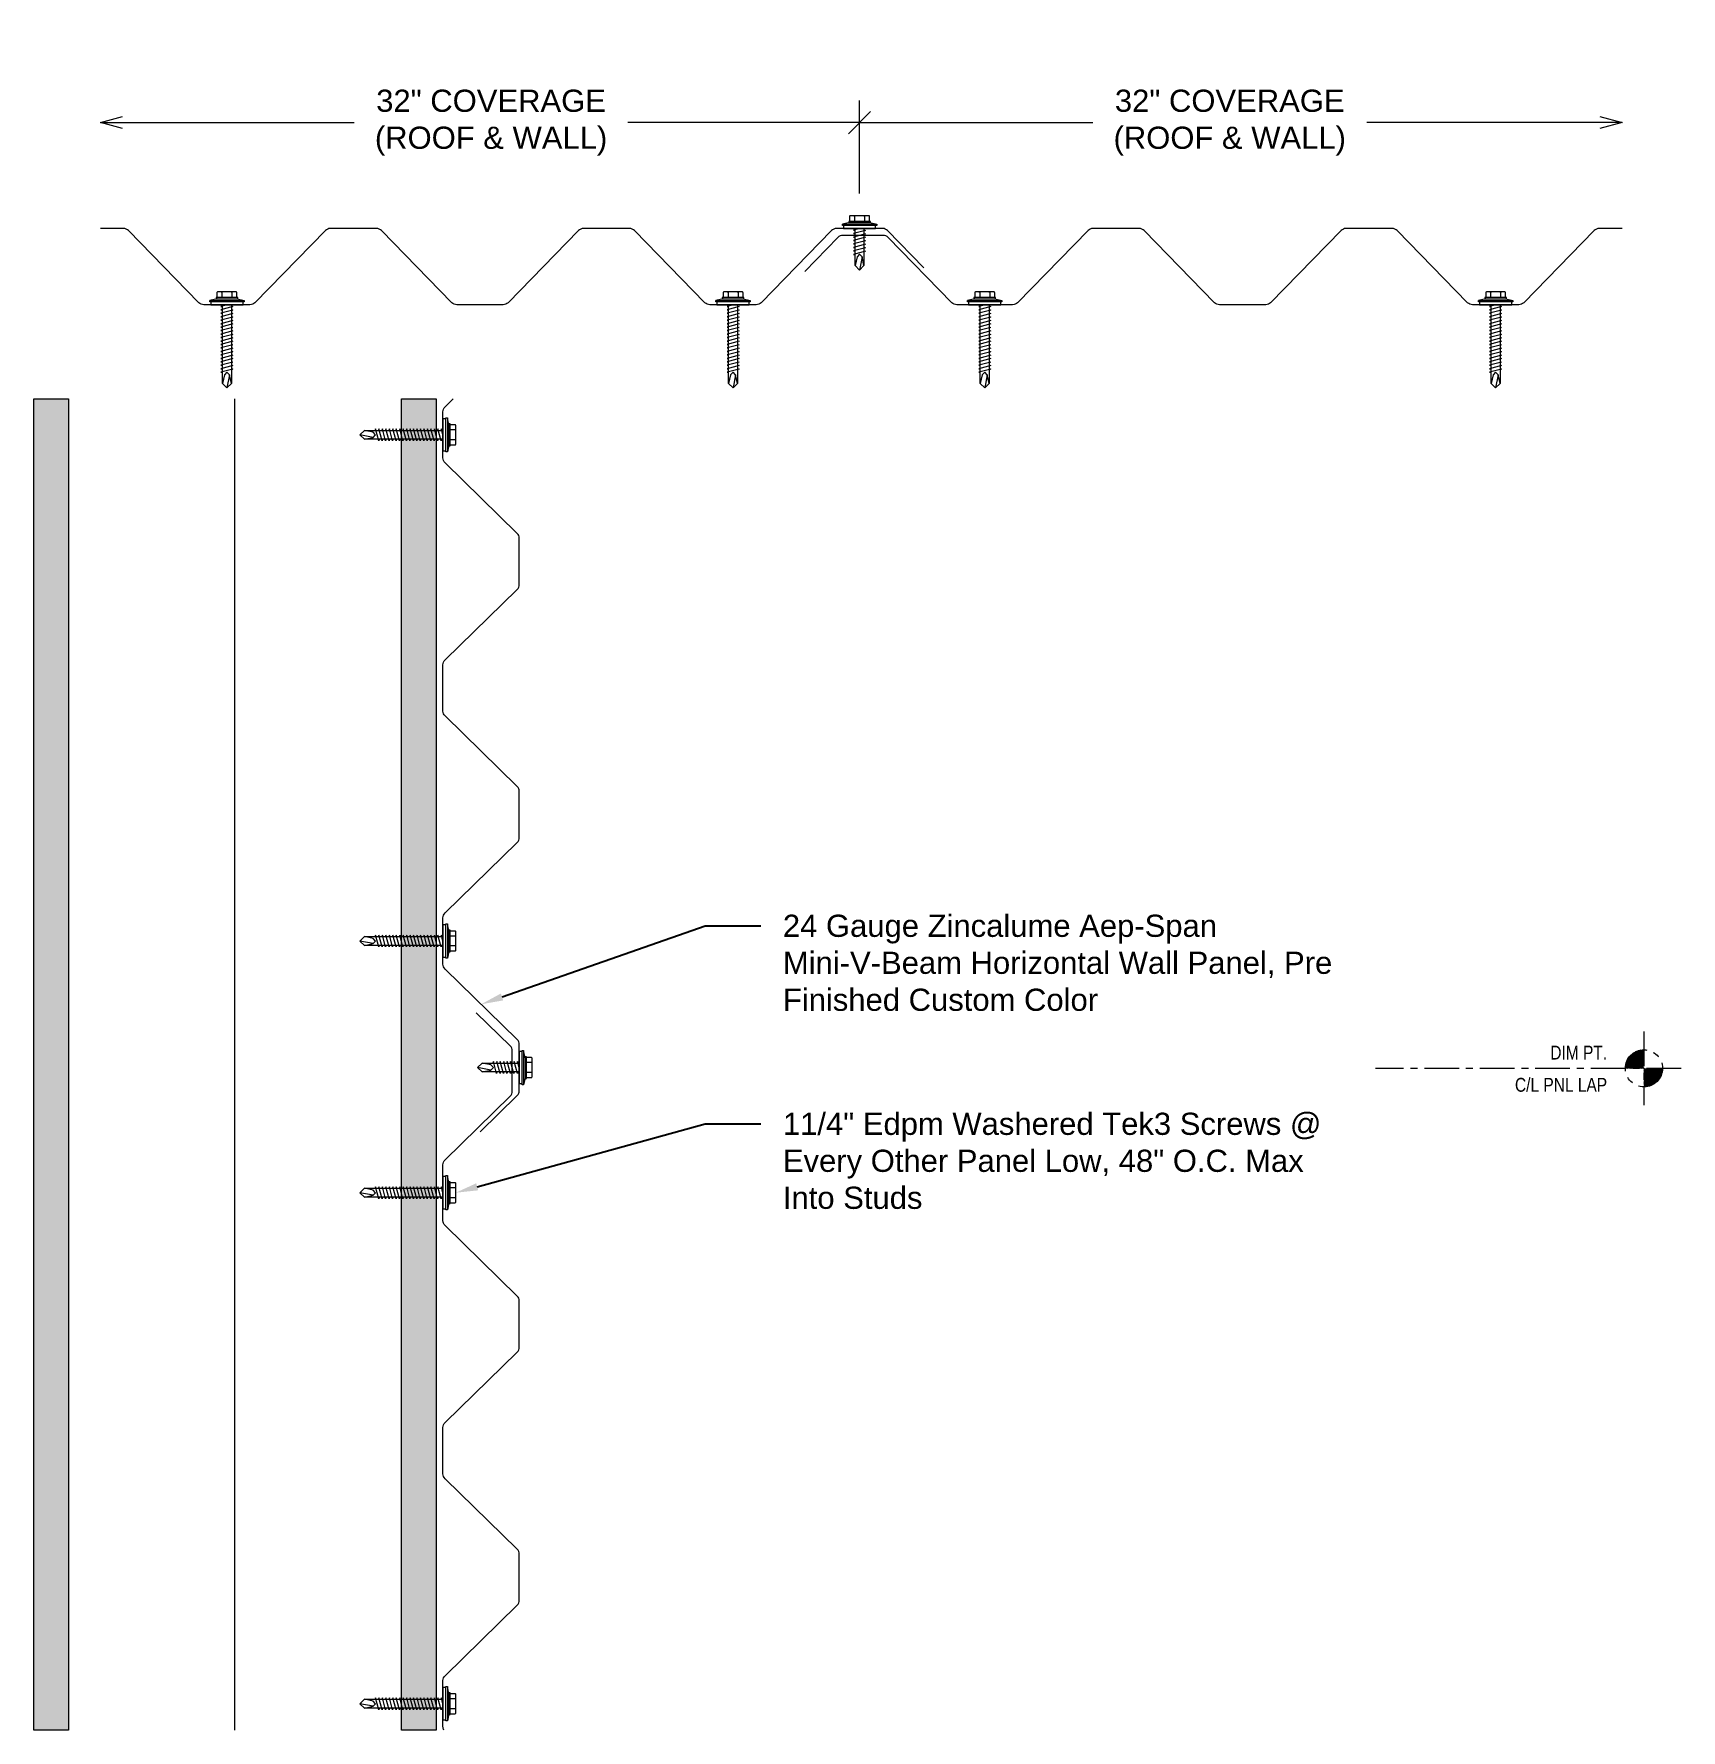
# Model space of a CAD drawing. Header units: inches. Extents: x 33.5 to 63.2, y -17 to 13.6.
import ezdxf
from ezdxf import colors
from ezdxf.entities.mleader import LeaderData, LeaderLine
from ezdxf.enums import TextEntityAlignment as Align
from ezdxf.math import Vec2, Vec3

# ---------------------------------------------------------------- set-up
doc = ezdxf.new("R2010")
doc.units = ezdxf.units.IN
doc.header["$LTSCALE"] = 0.25
doc.header["$MEASUREMENT"] = 0
doc.linetypes.add('CENTER', pattern=[2, 1.25, -0.25, 0.25, -0.25])
doc.layers.get('Defpoints').update_dxf_attribs({"color": 3})
for name, color, linetype, lineweight in [('nsm-Det-By_Others', 8, 'Continuous', 0), ('nsm-Det-Call_Outs', 51, 'Continuous', 9), ('nsm-Det-Dimensions', 51, 'Continuous', 9), ('nsm-Det-Grid', 6, 'CENTER', 9), ('nsm-Det-Hardware', 111, 'Continuous', 13), ('nsm-Det-Obj_01_Panels', 1, 'Continuous', 20)]:
    doc.layers.add(name, color=color, linetype=linetype, lineweight=lineweight)
doc.styles.add('004 - NSSM - Standard', font='arial.ttf', dxfattribs={"height": 0.4})
doc.styles.add('3_0-0_TEXT', font='simplex.shx', dxfattribs={"width": 0.7, "height": 0.375})
doc.styles.get("Standard").update_dxf_attribs({"font": 'arial.ttf'})
doc.linetypes.add('BATTING', pattern='A,0.0001,-0.1,[134,ltypeshp.shx,S=0.1,R=0,X=-0.1,Y=0],-0.2,[134,ltypeshp.shx,S=0.1,R=180,X=0.1,Y=0],-0.1', length=0.4001)
doc.dimstyles.new('$$$FASTENER$$$', dxfattribs={"dimtxt": 0.375, "dimasz": 0, "dimexe": 0, "dimexo": 0, "dimgap": 0, "dimtad": 0, "dimtih": 1, "dimtoh": 1, "dimdec": 4, "dimzin": 3, "dimdsep": 46, "dimlunit": 4, "dimtxsty": '3_0-0_TEXT', "dimblk": 'NONE', "dimcen": 0, "dimclrd": 256, "dimclre": 256, "dimclrt": 256, "dimadec": 0, "dimazin": 0, "dimtfac": 0.375, "dimtdec": 4, "dimtofl": 0, "dimtmove": 1, "dimatfit": 3, "dimldrblk": 'NONE', "dimfxl": 1, "dimtolj": 1, "dimtzin": 0, "dimarcsym": 0})
doc.dimstyles.new('004 - NSSM - Standard', dxfattribs={"dimtxt": 0.4, "dimasz": 0.4, "dimexe": 0.4, "dimexo": 0.4, "dimgap": 0.4, "dimtad": 0, "dimtih": 1, "dimtoh": 1, "dimdec": 4, "dimzin": 3, "dimdsep": 46, "dimlunit": 4, "dimtxsty": '004 - NSSM - Standard', "dimblk": 'OBLIQUE', "dimcen": 0.4, "dimclrd": 51, "dimclre": 51, "dimclrt": 256, "dimadec": 0, "dimazin": 0, "dimtfac": 0.7, "dimtdec": 4, "dimtmove": 1, "dimatfit": 2, "dimfxl": 1, "dimtfill": 1, "dimtfillclr": 11, "dimfrac": 1, "dimtolj": 1, "dimtzin": 0, "dimlwd": 0, "dimlwe": 0, "dimarcsym": 0})
pattern_1 = [(360, (33.49948, -16.9973), (0.09375, 0.1875), [0, -0.1875])]

# ---------------------------------------------------------------- blocks, each defined once
blk = doc.blocks.new('Elev Tag')
h = blk.add_hatch()
h.set_pattern_fill('ANSI31', color=9, scale=0.0625, style=0)
h.set_pattern_definition([(45, (2792.3741144, -1825.748473), (-0.005524271728, 0.005524271728), [])])
h.paths.add_polyline_path([(2.363, -0.404), (2.53, -0.404, -0.414214), (2.363, -0.571)])
h.paths.add_polyline_path([(2.363, -0.236), (2.363, -0.404), (2.196, -0.404, -0.414214)])
for p, q in [((2.363, -0.071, 0), (2.363, -0.736, 0)), ((2.196, -0.404, 0), (-0.056, -0.404)), ((2.698, -0.404, 0), (2.196, -0.404, 0))]:
    blk.add_line(p, q)
blk.add_circle((2.363, -0.404, 0), 0.167)
at = {"width": 0.8}
blk.add_attdef('TO', text='', height=0.125, dxfattribs=at).set_placement((2.031, -0.362), align=Align.BOTTOM_RIGHT)
blk.add_attdef('EL', text='', height=0.125, dxfattribs=at).set_placement((2.031, -0.49), align=Align.TOP_RIGHT)
blk = doc.blocks.new('_None')
blk = doc.blocks.new('_Oblique')
at = {"color": 0, "linetype": 'ByBlock', "lineweight": -2}
blk.add_line((-0.5, -0.5), (0.5, 0.5), dxfattribs=at)
blk = doc.blocks.new('_Open30')
at = {"color": 0, "linetype": 'ByBlock', "lineweight": -2}
for p, q in [((-1, 0.268), (0, 0)), ((0, 0), (-1, -0.268)), ((0, 0), (-1, 0))]:
    blk.add_line(p, q, dxfattribs=at)
blk = doc.blocks.new('*D6')
at = {"layer": 'Defpoints', "color": 0, "transparency": 16777216}
for p in [(34.698, 11.982), (48.385, 10.303), (34.698, 10.073)]:
    blk.add_point(p, dxfattribs=at)
at = {"layer": 'nsm-Det-Dimensions', "color": 51, "lineweight": 0, "transparency": 16777216}
for p, q in [((48.385, 10.703), (48.385, 12.382)), ((35.098, 11.982), (39.273, 11.982)), ((48.385, 11.982), (44.21, 11.982))]:
    blk.add_line(p, q, dxfattribs=at)
at = {"layer": 'nsm-Det-Dimensions', "color": 51, "lineweight": 0, "transparency": 16777216, "xscale": 0.4, "yscale": 0.4, "zscale": 0.4, "rotation": 180}
blk.add_blockref('_Open30', (34.698, 11.982), dxfattribs=at)
at = {"layer": 'nsm-Det-Dimensions', "color": 51, "lineweight": 0, "transparency": 16777216, "xscale": 0.4, "yscale": 0.4, "zscale": 0.4}
blk.add_blockref('_Oblique', (48.385, 11.982), dxfattribs=at)
at = {"layer": 'nsm-Det-Dimensions', "transparency": 16777216, "insert": (41.742, 11.982), "char_height": 0.4, "attachment_point": 5, "style": '004 - NSSM - Standard', "bg_fill": 3, "box_fill_scale": 1.25, "bg_fill_color": 256, "bg_fill_true_color": 13158600, "bg_fill_transparency": 0}
blk.add_mtext('\\A1;32" COVERAGE\\P(ROOF & WALL)', dxfattribs=at)
blk = doc.blocks.new('*D5')
at = {"layer": 'Defpoints', "color": 0, "transparency": 16777216}
for p in [(62.135, 11.982), (48.385, 10.303), (62.135, 10.073)]:
    blk.add_point(p, dxfattribs=at)
at = {"layer": 'nsm-Det-Dimensions', "color": 51, "lineweight": 0, "transparency": 16777216}
for p, q in [((48.385, 10.703), (48.385, 12.382)), ((48.385, 11.982), (52.592, 11.982)), ((61.735, 11.982), (57.529, 11.982))]:
    blk.add_line(p, q, dxfattribs=at)
at = {"layer": 'nsm-Det-Dimensions', "color": 51, "lineweight": 0, "transparency": 16777216, "xscale": 0.4, "yscale": 0.4, "zscale": 0.4, "rotation": 180}
blk.add_blockref('_Oblique', (48.385, 11.982), dxfattribs=at)
at = {"layer": 'nsm-Det-Dimensions', "color": 51, "lineweight": 0, "transparency": 16777216, "xscale": 0.4, "yscale": 0.4, "zscale": 0.4}
blk.add_blockref('_Open30', (62.135, 11.982), dxfattribs=at)
at = {"layer": 'nsm-Det-Dimensions', "transparency": 16777216, "insert": (55.06, 11.982), "char_height": 0.4, "attachment_point": 5, "style": '004 - NSSM - Standard', "bg_fill": 3, "box_fill_scale": 1.25, "bg_fill_color": 256, "bg_fill_true_color": 13158600, "bg_fill_transparency": 0}
blk.add_mtext('\\A1;32" COVERAGE\\P(ROOF & WALL)', dxfattribs=at)
blk = doc.blocks.new('*U8')
for p, q in [((-0.054, 0.185), (-0.028, 0.309)), ((-0.167, 0.09), (-0.077, 0.09)), ((-0.167, -0.09), (-0.077, -0.09)), ((-0.054, -0.175), (-0.028, -0.309))]:
    blk.add_line(p, q)
for points in [[(-0.028, -0.309), (-0.028, 0.309), (0, 0.309), (0, -0.309)], [(-0.054, 0.196), (-0.077, 0.196), (-0.077, -0.196), (-0.054, -0.196)]]:
    blk.add_lwpolyline(points, close=True)
for points in [[(-0.077, 0.18), (-0.167, 0.18, 0.414214), (-0.179, 0.168), (-0.179, -0.168, 0.414214), (-0.167, -0.18), (-0.077, -0.18)], [(-0.179, 0.103, 0.414214), (-0.167, 0.09, 0.414214), (-0.179, 0.078)], [(-0.179, -0.078, 0.414214), (-0.167, -0.09, 0.414214), (-0.179, -0.103)]]:
    blk.add_lwpolyline(points, format="xyb")
blk.add_lwpolyline([(0, -0.29), (0.052, -0.29), (0.052, 0.29), (0, 0.29)])
for points in [[(0.052, 0.08), (0.719, 0.08), (0.802, 0), (0.719, -0.08), (0.052, -0.08), (0.052, 0.08)], [(0.719, 0.08), (0.562, 0.046), (0.516, 0), (0.562, -0.046), (0.719, -0.08)], [(0.562, 0.046), (0.802, 0)]]:
    blk.add_leader(points, dimstyle='$$$FASTENER$$$')
at = {"has_arrowhead": 0}
for points in [[(0.078, 0.08), (0.085, 0.108), (0.143, -0.108), (0.151, -0.08)], [(0.14, 0.08), (0.148, 0.108), (0.206, -0.108), (0.213, -0.08)], [(0.203, 0.08), (0.21, 0.108), (0.268, -0.108), (0.276, -0.08)], [(0.265, 0.08), (0.273, 0.108), (0.331, -0.108), (0.338, -0.08)], [(0.328, 0.08), (0.335, 0.108), (0.393, -0.108), (0.401, -0.08)], [(0.39, 0.08), (0.398, 0.108), (0.456, -0.108), (0.463, -0.08)], [(0.453, 0.08), (0.46, 0.108), (0.518, -0.108), (0.526, -0.08)], [(0.052, 0), (0.081, -0.108), (0.088, -0.08)]]:
    blk.add_leader(points, dimstyle='$$$FASTENER$$$', dxfattribs=at)
blk = doc.blocks.new('*U7')
for p, q in [((-0.054, 0.185), (-0.028, 0.309)), ((-0.167, 0.09), (-0.077, 0.09)), ((-0.167, -0.09), (-0.077, -0.09)), ((-0.054, -0.175), (-0.028, -0.309))]:
    blk.add_line(p, q)
for points in [[(-0.028, -0.309), (-0.028, 0.309), (0, 0.309), (0, -0.309)], [(-0.054, 0.196), (-0.077, 0.196), (-0.077, -0.196), (-0.054, -0.196)]]:
    blk.add_lwpolyline(points, close=True)
for points in [[(-0.077, 0.18), (-0.167, 0.18, 0.414214), (-0.179, 0.168), (-0.179, -0.168, 0.414214), (-0.167, -0.18), (-0.077, -0.18)], [(-0.179, 0.103, 0.414214), (-0.167, 0.09, 0.414214), (-0.179, 0.078)], [(-0.179, -0.078, 0.414214), (-0.167, -0.09, 0.414214), (-0.179, -0.103)]]:
    blk.add_lwpolyline(points, format="xyb")
blk.add_lwpolyline([(0, -0.29), (0.052, -0.29), (0.052, 0.29), (0, 0.29)])
for points in [[(0.052, 0.08), (1.469, 0.08), (1.552, 0), (1.469, -0.08), (0.052, -0.08), (0.052, 0.08)], [(1.469, 0.08), (1.312, 0.046), (1.266, 0), (1.312, -0.046), (1.469, -0.08)], [(1.312, 0.046), (1.552, 0)]]:
    blk.add_leader(points, dimstyle='$$$FASTENER$$$')
at = {"has_arrowhead": 0}
for points in [[(0.078, 0.08), (0.085, 0.108), (0.143, -0.108), (0.151, -0.08)], [(0.14, 0.08), (0.148, 0.108), (0.206, -0.108), (0.213, -0.08)], [(0.203, 0.08), (0.21, 0.108), (0.268, -0.108), (0.276, -0.08)], [(0.265, 0.08), (0.273, 0.108), (0.331, -0.108), (0.338, -0.08)], [(0.328, 0.08), (0.335, 0.108), (0.393, -0.108), (0.401, -0.08)], [(0.39, 0.08), (0.398, 0.108), (0.456, -0.108), (0.463, -0.08)], [(0.453, 0.08), (0.46, 0.108), (0.518, -0.108), (0.526, -0.08)], [(0.515, 0.08), (0.523, 0.108), (0.581, -0.108), (0.588, -0.08)], [(0.578, 0.08), (0.585, 0.108), (0.643, -0.108), (0.651, -0.08)], [(0.64, 0.08), (0.648, 0.108), (0.706, -0.108), (0.713, -0.08)], [(0.703, 0.08), (0.71, 0.108), (0.768, -0.108), (0.776, -0.08)], [(0.765, 0.08), (0.773, 0.108), (0.831, -0.108), (0.838, -0.08)], [(0.828, 0.08), (0.835, 0.108), (0.893, -0.108), (0.901, -0.08)], [(0.89, 0.08), (0.898, 0.108), (0.956, -0.108), (0.963, -0.08)], [(0.953, 0.08), (0.96, 0.108), (1.018, -0.108), (1.026, -0.08)], [(1.015, 0.08), (1.023, 0.108), (1.081, -0.108), (1.088, -0.08)], [(1.078, 0.08), (1.085, 0.108), (1.143, -0.108), (1.151, -0.08)], [(1.14, 0.08), (1.148, 0.108), (1.206, -0.108), (1.213, -0.08)], [(1.203, 0.08), (1.21, 0.108), (1.268, -0.108), (1.276, -0.08)], [(0.052, 0), (0.081, -0.108), (0.088, -0.08)]]:
    blk.add_leader(points, dimstyle='$$$FASTENER$$$', dxfattribs=at)

msp = doc.modelspace()

# ---------------------------------------------------------------- hatches: boundary and pattern name
at = {"layer": 'nsm-Det-By_Others'}
h = msp.add_hatch(dxfattribs=at)
h.set_pattern_fill('DOTS', color=256, scale=3, style=0)
h.set_pattern_definition(pattern_1)
h.paths.add_polyline_path([(33.49948, -16.9973), (33.49948, 7.0027), (34.12448, 7.0027), (34.12448, -16.9973)])
h = msp.add_hatch(dxfattribs=at)
h.set_pattern_fill('DOTS', color=256, scale=3, style=0)
h.set_pattern_definition(pattern_1)
h.paths.add_polyline_path([(40.12448, -16.9973), (40.12448, 7.0027), (40.74948, 7.0027), (40.74948, -16.9973)])

# ---------------------------------------------------------------- linework, layer by layer
at = {"layer": 'nsm-Det-By_Others', "linetype": 'BATTING', "ltscale": 1.75}
msp.add_line((37.12448, -16.9973), (37.12448, 7.0027), dxfattribs=at)
at = {"layer": 'nsm-Det-By_Others'}
for points in [[(33.49948, -16.9973), (33.49948, 7.0027), (34.12448, 7.0027), (34.12448, -16.9973), (33.49948, -16.9973)], [(40.12448, -16.9973), (40.12448, 7.0027), (40.74948, 7.0027), (40.74948, -16.9973), (40.12448, -16.9973)]]:
    msp.add_lwpolyline(points, dxfattribs=at)
at = {"layer": 'nsm-Det-Obj_01_Panels'}
for points in [[(49.54449, 9.36637), (48.891, 10.03505, 0.20190121), (48.8016, 10.07269), (47.96934, 10.07269, 0.20190121), (47.87995, 10.03505), (46.60975, 8.73532, -0.20190121), (46.52035, 8.69769), (45.68809, 8.69769, -0.20190121), (45.5987, 8.73532), (44.3285, 10.03505, 0.20190121), (44.2391, 10.07269), (43.40684, 10.07269, 0.20190121), (43.31745, 10.03505), (42.04725, 8.73532, -0.20190121), (41.95785, 8.69769), (41.12559, 8.69769, -0.20190121), (41.0362, 8.73532), (39.766, 10.03505, 0.20190121), (39.6766, 10.07269), (38.84434, 10.07269, 0.20190121), (38.75495, 10.03505), (37.48475, 8.73532, -0.20190121), (37.39535, 8.69769), (36.56309, 8.69769, -0.20190121), (36.4737, 8.73532), (35.2035, 10.03505, 0.20190121), (35.1141, 10.07269), (34.69797, 10.07269)], [(62.13547, 10.07269), (61.71934, 10.07269, 0.20190121), (61.62995, 10.03505), (60.35975, 8.73532, -0.20190121), (60.27035, 8.69769), (59.43809, 8.69769, -0.20190121), (59.3487, 8.73532), (58.0785, 10.03505, 0.20190121), (57.9891, 10.07269), (57.15684, 10.07269, 0.20190121), (57.06745, 10.03505), (55.79725, 8.73532, -0.20190121), (55.70785, 8.69769), (54.87559, 8.69769, -0.20190121), (54.7862, 8.73532), (53.516, 10.03505, 0.20190121), (53.4266, 10.07269), (52.59434, 10.07269, 0.20190121), (52.50495, 10.03505), (51.23475, 8.73532, -0.20190121), (51.14535, 8.69769), (50.13831, 8.69769, -0.20190121), (50.04892, 8.73532), (48.90088, 9.91005, 0.20190121), (48.81148, 9.94769), (48.08446, 9.94769, 0.20190121), (47.99507, 9.91005), (47.39675, 9.29782)], [(41.54317, -6.21245), (42.21185, -5.55896, 0.20190121), (42.24948, -5.46957), (42.24948, -4.63731, 0.20190121), (42.21185, -4.54791), (40.91212, -3.27771, -0.20190121), (40.87448, -3.18832), (40.87448, -2.35606, -0.20190121), (40.91212, -2.26666), (42.21185, -0.99646, 0.20190121), (42.24948, -0.90707), (42.24948, -0.07481, 0.20190121), (42.21185, 0.01459), (40.91212, 1.28479, -0.20190121), (40.87448, 1.37418), (40.87448, 2.20644, -0.20190121), (40.91212, 2.29584), (42.21185, 3.56604, 0.20190121), (42.24948, 3.65543), (42.24948, 4.48769, 0.20190121), (42.21185, 4.57709), (40.91212, 5.84729, -0.20190121), (40.87448, 5.93668), (40.87448, 6.76894, -0.20190121), (40.91212, 6.85834), (41.05983, 7.0027)], [(40.88927, -16.9973, -0.12346724), (40.87448, -16.93832), (40.87448, -16.10606, -0.20190121), (40.91212, -16.01666), (42.21185, -14.74646, 0.20190121), (42.24948, -14.65707), (42.24948, -13.82481, 0.20190121), (42.21185, -13.73541), (40.91212, -12.46521, -0.20190121), (40.87448, -12.37582), (40.87448, -11.54356, -0.20190121), (40.91212, -11.45416), (42.21185, -10.18396, 0.20190121), (42.24948, -10.09457), (42.24948, -9.26231, 0.20190121), (42.21185, -9.17291), (40.91212, -7.90271, -0.20190121), (40.87448, -7.81332), (40.87448, -6.80628, -0.20190121), (40.91212, -6.71688), (42.08685, -5.56884, 0.20190121), (42.12448, -5.47945), (42.12448, -4.75243, 0.20190121), (42.08685, -4.66303), (41.47462, -4.06471)]]:
    msp.add_lwpolyline(points, format="xyb", dxfattribs=at)

# ---------------------------------------------------------------- block references
at = {"layer": 'nsm-Det-Grid', "xscale": 2, "yscale": 2, "zscale": 2}
msp.add_blockref('Elev Tag', (57.80188, -4.25996, 0), dxfattribs=at).add_auto_attribs({'TO': 'DIM PT.', 'EL': 'C/L PNL LAP'})
at = {"layer": 'nsm-Det-Hardware'}
for name, p, rotation in [('*U8', (48.38547, 10.1243), 270), ('*U7', (36.97922, 8.7493), 270), ('*U7', (46.10422, 8.7493), 270), ('*U7', (50.64183, 8.7493), 270), ('*U7', (59.85422, 8.7493), 270), ('*U7', (40.9261, 6.35281), 180), ('*U7', (40.9261, -2.77219), 180), ('*U8', (42.3011, -5.05344), 180), ('*U7', (40.9261, -7.3098), 180), ('*U7', (40.9261, -16.52219), 180)]:
    msp.add_blockref(name, p, dxfattribs=dict(at, rotation=rotation))

# ---------------------------------------------------------------- leaders
at = {"layer": 'nsm-Det-Call_Outs'}
ml = msp.add_multileader_mtext('Standard', dxfattribs=at)
ml.set_content('24 Gauge Zincalume Aep-Span Mini-V-Beam Horizontal Wall Panel, Pre Finished Custom Color', color=256, style='004 - NSSM - Standard')
ml.set_leader_properties(color=51)
ml.build(insert=Vec2(0, 0))
ml.multileader.update_dxf_attribs({"dogleg_length": 1, "arrow_head_size": 0.4})
ctx = ml.context
ctx.base_point, ctx.char_height, ctx.arrow_head_size, ctx.landing_gap_size, ctx.plane_origin = Vec3(46.6033, -2.50115), 0.4, 0.4, 0.4, Vec3(41.97089, 103.84212)
notes = []
notes.append((ctx, [(0, (1, 1, 0), (45.6033, -2.50115), (1, 0), 1, [(0, [(41.56198, -3.91281)], 0, [])])]))
ctx.mtext.insert, ctx.mtext.width, ctx.mtext.flow_direction = Vec3(47.0033, -2.29774), 10, 5
ml = msp.add_multileader_mtext('Standard', dxfattribs=at)
ml.set_content('\\A1;11/4" Edpm Washered Tek3 Screws @ Every Other Panel Low, 48" O.C. Max Into Studs', color=256, style='004 - NSSM - Standard')
ml.set_leader_properties(color=51)
ml.build(insert=Vec2(0, 0))
ml.multileader.update_dxf_attribs({"dogleg_length": 1, "arrow_head_size": 0.4})
ctx = ml.context
ctx.base_point, ctx.char_height, ctx.arrow_head_size, ctx.landing_gap_size, ctx.plane_origin = Vec3(46.6033, -6.07093), 0.4, 0.4, 0.4, Vec3(41.23011, -8.66721)
notes.append((ctx, [(0, (1, 1, 0), (45.6033, -6.07093), (1, 0), 1, [(0, [(41.10511, -7.3098)], 0, [])])]))
ctx.mtext.insert, ctx.mtext.width, ctx.mtext.flow_direction = Vec3(47.0033, -5.86752), 10, 5
for ctx, leaders in notes:
    for number, flags, end, landing, length, lines in leaders:
        leader = LeaderData()
        leader.index, (leader.has_last_leader_line, leader.has_dogleg_vector, leader.attachment_direction) = number, flags
        leader.last_leader_point, leader.dogleg_vector, leader.dogleg_length = Vec3(end), Vec3(landing), length
        for number, points, colour, breaks in lines:
            line = LeaderLine()
            line.index, line.vertices, line.color, line.breaks = number, Vec3.list(points), colors.encode_raw_color(colour), breaks
            leader.lines.append(line)
        ctx.leaders.append(leader)

# ---------------------------------------------------------------- next in the draw order: dimensions: what is measured, and where the dimension line sits
at = {"layer": 'nsm-Det-Dimensions'}
dim = msp.add_linear_dim(base=(34.69797, 11.9818), p1=(48.38547, 10.30331), p2=(34.69797, 10.07269), text='32" COVERAGE\\P(ROOF & WALL)', dimstyle='004 - NSSM - Standard', override={"dimblk1": 'Oblique', "dimblk2": 'Open30', "dimsah": 1, "dimse2": 1}, dxfattribs=at)
dim.commit()
dim.dimension.update_dxf_attribs({"geometry": '*D6', "text_midpoint": (41.74172, 11.9818)})

# ---------------------------------------------------------------- next in the draw order: dimensions: what is measured, and where the dimension line sits
dim = msp.add_linear_dim(base=(62.13547, 11.9818), p1=(48.38547, 10.30331), p2=(62.13547, 10.07269), text='32" COVERAGE\\P(ROOF & WALL)', dimstyle='004 - NSSM - Standard', override={"dimblk1": 'Oblique', "dimblk2": 'Open30', "dimsah": 1, "dimse2": 1}, dxfattribs=at)
dim.commit()
dim.dimension.update_dxf_attribs({"geometry": '*D5', "text_midpoint": (55.06047, 11.9818)})

doc.saveas('drawing.dxf')
